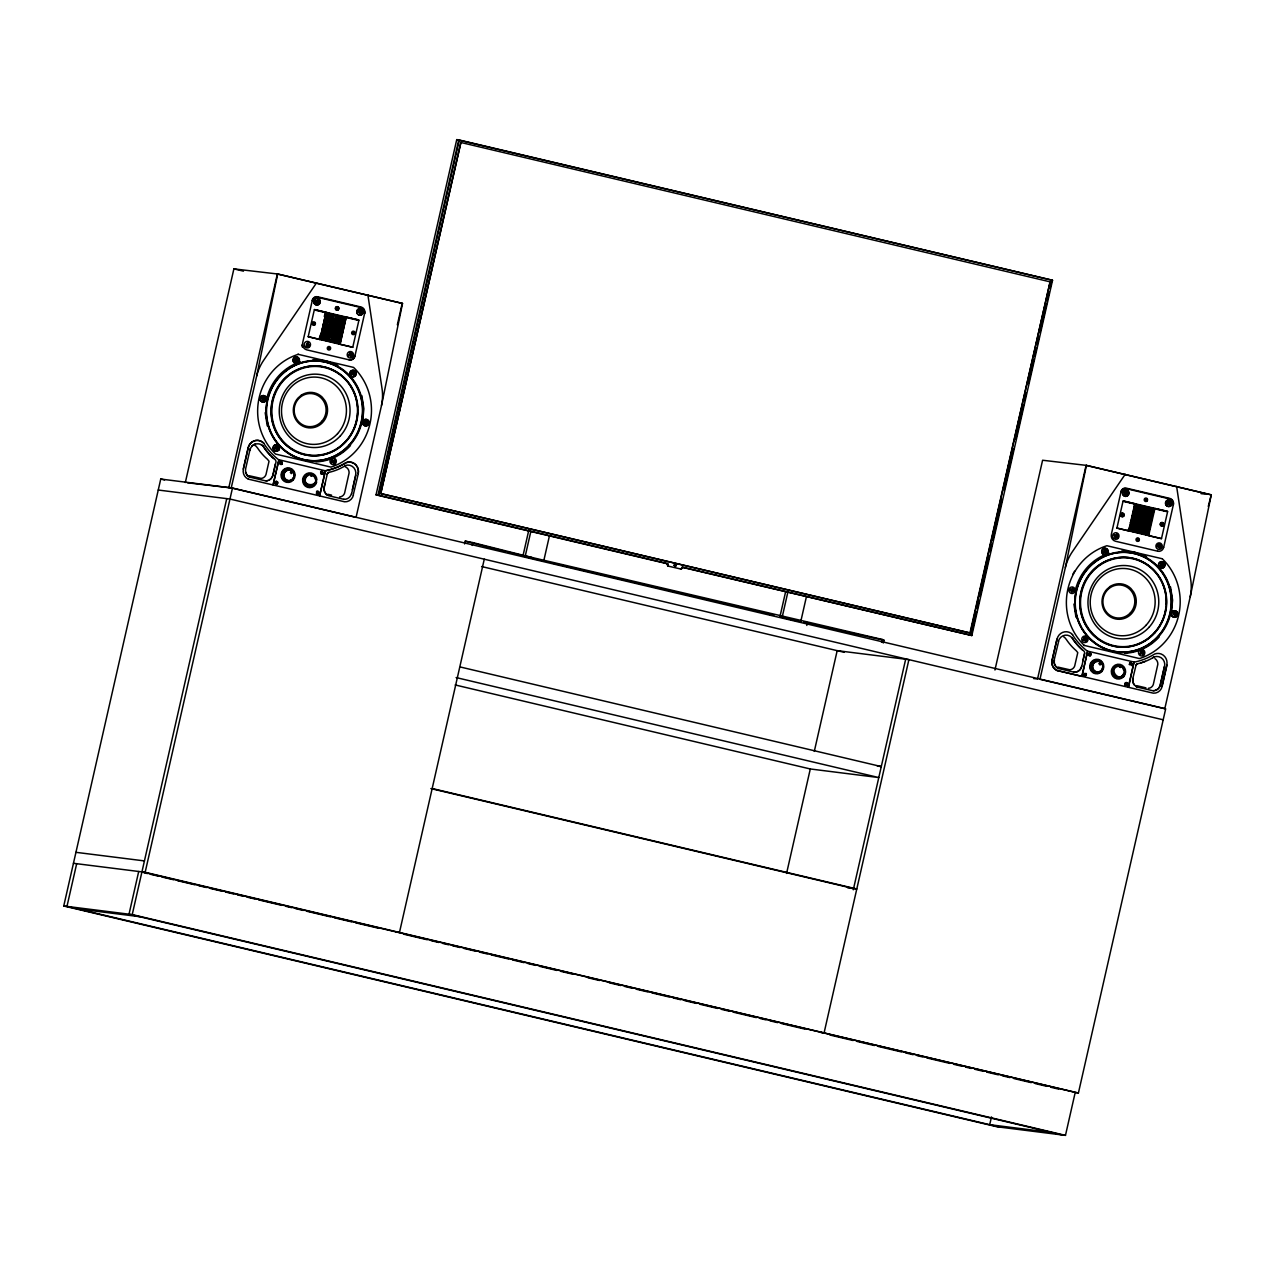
<?xml version="1.0" encoding="UTF-8"?>
<svg xmlns="http://www.w3.org/2000/svg" width="1275" height="1275" viewBox="0 0 1275 1275"><rect width="100%" height="100%" fill="white"/><g stroke="black" fill="none" stroke-linecap="round" stroke-linejoin="round"><path stroke-width="1.5" d="M1129.825 664.339L1130.574 664.307C1129.475 663.845 1133.045 663.558 1131.084 664.913M277.105 483.639C277.743 482.699 275.241 483.639 276.261 482.874M1169.542 503.737C1168.872 506.669 1172.315 502.031 1168.617 501.139C1165.398 503.195 1170.052 506.127 1168.41 503.625L1166.832 503.498M323.037 472.898L322.352 473.694L323.053 472.515L321.204 472.579L321.826 471.766M341.604 336.026L321.667 331.357M340.903 339.102L339.756 343.15M343.868 325.093L342.274 329.508L343.182 329.046M344.298 322.432L345.429 317.539L339.564 343.66L319.228 338.927L320.073 335.197M1128.997 529.986L1129.873 525.906M1130.383 522.718L1149.843 527.898L1150.767 522.877M1131.977 515.738L1151.421 520.917M358.179 311.307L358.323 312.152L358.179 311.307C361.622 312.901 359.231 307.594 360.092 311.467M358.387 312.152C360.841 310.957 359.438 316.264 359.693 312.248L358.116 312.136M359.901 309.777L360.554 311.483C364.507 310.415 358.785 315.977 360.809 312.359M1167.119 502.701L1167.039 503.529M362.275 312.455L362.132 311.61M1169.589 502.908L1169.414 501.203M1170.992 503.832L1169.271 502.86M277.743 482.842L276.946 484.404M276.213 481.36L277.775 482.109L277.567 483.623M281.584 461.678L281.855 464.068M282.365 462.984L281.966 464.084M316.646 493.76L316.582 491.592M318.862 492.947L319.085 492.182M318.192 493.903L318.989 492.564M323.42 472.658L323.005 473.758M362.578 422.073L363.885 408.765L361.813 395.585M1083.973 675.128L1083.75 674.363M1091.017 655.143L1090.763 653.581M1124.789 683.655L1125.124 684.834M1127.61 683.926L1126.909 685.281L1127.69 684.723M1171.295 613.434L1172.602 600.127L1170.53 586.962M1166.896 502.669L1168.793 502.828L1168.617 501.139M320.073 338.337L320.694 339.277L326.623 313.156L325.715 313.538M323.26 324.36L342.64 329.46M1130.574 522.83L1131.897 518.383L1151.182 523.228M1154.162 509.57L1152.951 513.857M231.237 487.911L256.657 376.045L277.695 274.013L402.533 303.45L381.496 405.482L356.076 517.347L231.237 487.911L187.313 482.763M1065.374 567.423L1086.412 465.391L1211.25 494.828L1190.212 596.859L1164.792 708.725L1039.954 679.288L1065.374 567.423A46.203 44.498 -83.3 0 1 1072.291 551.836L1125.219 474.284M1075.16 1092.675L1065.47 1135.372L996.986 1126.765L63.75 905.999L160.746 479.049L232.464 488.054L1165.685 708.82L1078.395 1093.073L141.939 871.893M76.675 863.701L66.969 906.398L1000.206 1127.18M185.337 482.524L233.883 268.882L277.695 274.013M138.704 871.494L129.014 914.191L1062.234 1134.957M228.831 487.624L277.36 273.966L402.533 303.45M63.75 905.999L132.233 914.589L226.743 498.621M73.456 863.302L145.159 872.291L232.464 488.054M243.254 469.104L248.099 447.732A9.531 9.18 -83.3 0 1 263.686 443.222A65.137 62.746 -83.3 0 0 278.763 459.845L273.057 484.962L279.066 459.781L325.507 470.842A65.137 62.746 -83.3 0 0 346.226 462.65A9.531 9.18 -83.3 0 1 358.291 473.678L353.223 495.019M275.368 463.893L272.85 474.985A7.507 7.236 -83.3 0 1 271.83 477.424M308.168 336.823L314.287 309.937L358.865 320.439L352.745 347.342L308.199 336.696A70.858 2.104 12.8 0 1 319.913 339.517L326.081 312.359A70.858 2.104 12.8 0 0 314.367 309.538L358.944 320.041A70.858 2.104 12.8 0 0 346.21 317.108L340.043 344.266A70.858 2.104 12.8 0 1 352.777 347.214M324.312 316.535L325.157 312.805M320.232 338.959L326.193 313.028M327.882 313.379L322.161 339.628L328.089 313.491L326.623 313.156M323.42 339.851L329.348 313.73L323.627 339.963M327.818 340.887L333.763 314.766L328.089 313.491M328.026 340.999L333.763 314.766M336.696 315.467L330.974 341.7L336.903 315.578M338.162 315.802L332.44 342.051L338.369 315.913L333.97 314.877M333.907 342.385L339.835 316.264M344.043 317.188L338.305 343.437L344.25 317.3L338.369 315.913M340.043 344.266L346.21 317.108M325.507 470.842L319.595 495.927L325.332 470.698A65.137 62.746 -83.3 0 0 346.019 462.634A9.531 9.18 -83.3 0 1 358.084 473.662M324.934 483.368L324.105 487.066A7.507 7.236 -83.3 0 0 324.121 490.588M364.666 313.156A5.1 4.925 -83.3 0 0 361.048 307.004L317.475 296.756A4.447 4.271 -83.3 0 0 312.359 300.135L302.637 342.895A5.849 5.626 -83.3 0 0 306.813 349.876L349.047 359.837A5.1 4.925 -83.3 0 0 354.944 355.964L364.682 313.156M352.298 489.823L355.645 475.081A8.208 7.921 -83.3 0 0 345.254 465.566M351.661 493.537L355.853 475.097M397.354 324.774L402.199 303.418M376.029 494.875L456.737 139.628L459.398 139.963L378.691 495.194L376.029 494.875L666.777 563.646M380.747 493.6L460.912 142.449L380.747 493.6L970.323 633.038L1050.106 281.839L460.53 142.402M464.61 543.947L465.248 541.126L472.882 542.608L531.866 557.446L882.141 639.428L883.926 640.178L883.288 642.998M472.228 545.429L472.882 542.608M484.277 559.183L399.473 932.455L396.238 932.057M522.862 556.314L528.998 529.316M525.125 556.601L530.846 531.404M543.724 561L549.445 535.803M666.777 564.602L667.702 563.566L668.291 566.068L667.447 564.682M681.902 568.188L682.826 567.152L680.563 569.048L682.571 568.268M779.854 617.1L785.591 591.855M788.285 590.261L782.117 617.387L798.851 621.355M800.716 621.786L806.438 596.604M806.804 625.451L807.442 622.63L804.079 622.216L850.568 632.798A199.888 5.929 12.8 0 0 883.926 640.178M786.563 873.439L810.326 768.825M814.295 751.389L837.181 650.648L908.9 659.637L824.08 1032.909L820.861 1032.511M881.503 642.249L882.141 639.428M853.294 889.791L905.664 659.239M969.94 632.99L1050.106 281.839M971.168 635.444L976.459 612.143M977.351 608.271L979.104 600.493M979.997 596.62L989.257 555.852M990.133 551.963L991.902 544.202M992.779 540.329L1002.038 499.561M1004.238 489.855L1013.513 449.087M1015.713 439.381L1023.65 404.446M1024.526 400.557L1026.295 392.796M1028.495 383.09L1033.802 359.789M1034.678 355.916L1036.447 348.155M1037.324 344.266L1039.093 336.504M1039.97 332.616L1046.584 303.498M1047.46 299.625L1049.229 291.848M1050.106 287.975L1051.875 280.213M682.284 567.327L971.837 635.524L1052.544 280.293L458.729 139.883L378.022 495.114L667.702 563.566M994.946 670.012L1042.599 460.243L1086.412 465.391M1051.971 660.482L1056.943 639.126M1081.981 676.372L1057.007 670.507A8.702 8.383 -83.3 0 1 1052.082 660.498L1057.023 639.142A9.531 9.18 -83.3 0 1 1072.61 634.615M1058.601 641.5L1054.202 659.908A7.507 7.236 -83.3 0 0 1054.823 665.088M1082.826 660.817L1084.499 653.422M1081.774 676.34L1087.734 651.158L1134.049 662.076L1128.534 687.321M1082.061 676.34L1087.479 651.222A65.137 62.746 -83.3 0 1 1072.402 634.599M1116.9 528.201L1123.004 501.298L1167.581 511.817L1161.461 538.703L1116.916 528.073A70.858 2.104 12.8 0 1 1128.63 530.894L1134.798 503.737A70.858 2.104 12.8 0 0 1123.1 500.916L1167.661 511.418A70.858 2.104 12.8 0 0 1154.927 508.486L1148.663 535.627A70.858 2.104 12.8 0 1 1161.493 538.576M991.472 1116.932L989.703 1124.693L1051.747 1132.471M1135.117 504.438L1129.411 530.655L1134.909 504.533M1130.67 530.878L1136.599 504.757L1133.873 504.183L1154.433 509.028L1149.811 507.88L1143.882 534.002L1149.763 535.388L1127.722 530.193L1136.758 532.376L1142.687 506.255M1130.877 530.99L1136.599 504.757M1132.343 531.34L1138.065 505.107L1132.136 531.229L1143.882 534.002M1139.531 505.458L1133.81 531.691L1139.754 505.569M1141.221 505.904L1135.069 531.93L1140.997 505.793L1144.153 506.605L1138.224 532.727M1136.535 532.265L1142.48 506.143M1138.001 532.615L1144.153 506.605M1141.157 533.428L1146.878 507.179L1140.95 533.317L1148.504 535.149M1148.345 507.53L1142.623 533.763L1148.568 507.641L1147.086 507.291M1144.089 534.113L1150.034 507.992M1148.281 535.038L1153.732 508.805M1128.279 687.257L1134.001 662.076M1132.822 678.443L1135.961 665.518A3.203 3.092 -83.3 0 1 1137.874 663.685A56.18 54.108 -83.3 0 0 1154.178 656.96A8.208 7.921 -83.3 0 1 1164.569 666.474L1160.393 684.914A7.507 7.236 -83.3 0 1 1152.743 690.731L1137.38 687.113A7.507 7.236 -83.3 0 1 1133.029 678.459M1163.661 547.389L1173.398 504.533A5.1 4.925 -83.3 0 0 1169.765 498.382L1126.192 488.134A4.447 4.271 -83.3 0 0 1121.076 491.497L1111.354 534.273A5.849 5.626 -83.3 0 0 1115.529 541.253L1157.764 551.214M1160.17 684.882L1164.362 666.458M1161.939 686.396L1166.8 665.04A9.531 9.18 -83.3 0 0 1154.736 653.995A65.137 62.746 -83.3 0 1 1134.017 662.187L1134.24 662.219M1167.007 665.056L1162.147 686.428A8.702 8.383 -83.3 0 1 1153.301 693.17L1057.134 670.507M1208.27 506.446L1211.25 494.828M307.434 344.154C307.705 340.489 304.757 347.852 307.132 344.935M308.646 342.879L307.849 344.409L307.897 342.593M1116.613 533.954L1116.151 535.516L1114.35 534.894C1115.497 535.58 1115.354 539.405 1115.864 536.297M261.646 397.736C263.638 399.697 264.626 394.899 263.112 398.326L261.343 398.501C265.088 398.613 260.69 402.199 263.144 399.139M264.658 397.131L263.845 398.629L263.925 396.828M1070.362 589.098C1072.402 591.345 1073.311 586.086 1071.829 589.703L1070.06 589.863C1072.116 592.253 1072.116 591.409 1070.06 589.863M1073.375 588.508L1072.562 590.006L1072.642 588.205M1117.346 534.321L1116.565 535.787L1117.139 534.225M320.949 334.496L321.874 334.034M321.157 334.528L340.6 338.465M344.76 322.129L344.362 322.527M1132.837 511.897L1132.997 511.61M318.495 492.899L318.208 491.863L318.336 493.25L317.236 493.553L317.507 492.612M308.183 344.441L309.251 345.796L307.562 345.174L306.239 346.433M1116.151 535.516L1114.27 535.707M1116.9 535.803L1117.968 537.173L1116.278 536.552L1114.956 537.811M318.591 300.103C318.288 299.88 318.814 300.916 315.148 301.123C318.862 301.649 314.096 304.757 316.885 301.936M1125.267 493.266L1123.881 492.501C1126.303 489.648 1129.443 494.557 1125.968 493.648L1124.518 494.732M1127.291 491.528L1126.399 491.066L1125.65 492.533L1124.247 491.767M1138.479 538.783C1138.655 538.433 1136.264 540.52 1137.571 539.739M280.596 461.582L279.337 462.682L280.006 464.18M320.87 472.021L320.615 473.184M323.228 473.439L323.356 472.26M1088.26 654.091L1088.42 653.358M1124.933 683.671L1124.917 684.468M1132.2 664.434L1131.722 665.136L1132.168 663.653M264.18 398.661L265.232 400.031L263.543 399.394L262.22 400.621M1072.913 590.038L1073.948 591.393L1072.275 590.771C1071.223 594.612 1072.323 589.433 1073.948 591.393M317.268 492.692L317.889 491.688L317.029 493.361M1126.829 683.241L1125.331 683.719L1126.941 683.241M341.333 336.17L341.923 331.42M1151.883 520.503L1152.297 515.849L1133.459 511.45M1148.679 534.544L1149.046 529.794L1130.224 525.364M328.854 348.362L328.297 349.111L329.062 348.553C330.655 350.163 329.556 345.828 328.886 347.963L327.946 347.932M1138.161 539.548L1138.623 540.345L1137.013 540.488M309.251 345.796L307.897 345.238L306.988 346.736M265.232 400.031L263.877 399.457L262.953 400.924M317.969 301.569L318.862 303.067L317.252 302.287L315.802 303.37M330.113 348.585L329.285 347.183L328.089 347.963M315.531 300.39L316.933 301.155L317.889 299.721M317.252 302.287L319.228 302.334M1127.945 493.712L1126.335 492.915L1127.1 491.449M317.587 492.883L318.415 492.899M1137.396 539.644L1136.87 538.927L1138.113 538.576M1126.638 683.926L1125.953 684.93L1126.128 684.101M1115.705 538.114L1116.613 536.616L1117.968 537.173M328.775 348.505L329.89 348.952M1134.782 504.645L1133.826 509.267M1133.14 511.689L1132.455 516.471M1123.546 674.507C1118.733 682.38 1108.644 669.295 1117.506 666.442A5.291 5.084 -60.7 0 1 1122.59 667.638L1124.231 671.415L1123.546 674.507A5.961 5.594 61.8 0 1 1121.793 676.69L1120.486 677.328M317.571 302.334L316.487 303.753M1127.578 494.445L1126.287 493.712L1125.203 495.13M1137.969 539.532L1138.511 540.329L1137.141 540.472M1125.745 684.739L1127.227 684.277L1126.478 683.91M306.478 476.579C299.768 487.608 322.161 487.146 313.857 476.26A5.291 5.084 -60.7 0 0 308.789 475.065L306.494 476.563M316.503 282.907L263.558 360.458A46.203 44.498 -83.3 0 0 256.657 376.045M275.432 481.886L275.002 483.719M320.631 472.005L322.129 471.208L321.157 471.415M313.953 483.99L314.75 482.842M1130.112 662.825L1129.331 664.562M1129.825 663.08L1129.475 664.578M1122.669 675.367L1123.466 674.22M1085.631 674.284L1085.137 674.029C1082.937 674.284 1087.256 675.559 1085.025 674.555L1084.834 674.236M275.177 481.854L276.085 481.456M321.396 471.447L320.71 473.2M318.734 493.68L318.081 494.11M1129.57 663.048L1131.244 662.617M1131.977 665.168L1131.323 665.582M1125.044 682.938L1127.084 682.651M674.587 564.761L676.021 564.905M352.553 373.447L351.725 372.045C355.518 370.595 355.486 376.89 352.968 374.133L351.215 374.324L353.095 373.575M355.167 372.874L353.653 373.702M331.787 459.797L333.62 460.785L334.847 459.908L334.751 462.857L331.277 462.06C334.942 462.235 330.368 457.98 332.616 461.183M335.229 460.626L333.715 461.454L334.751 462.857M1161.812 564.937L1161.111 562.992C1164.234 562.881 1163.453 567.295 1162.704 565.112M1163.884 564.251L1162.37 565.08M1141.332 652.561L1141.173 650.744C1144.408 650.377 1143.675 656.577 1141.747 653.262L1139.993 653.438L1141.89 652.688M1143.946 652.003L1142.432 652.816M280.946 462.777C282.492 464.881 278.428 462.267 281.871 462.697M1085.854 673.646L1084.754 673.375M279.99 463.383L280.882 463.032M332.918 461.231L331.277 462.06M1089.487 654.362L1088.707 654.76L1089.535 654.681C1091.033 655.669 1088.037 654.84 1089.201 653.916M352.617 371.631L351.725 372.045M280.771 462.984L280.229 462.331L281.09 462.777M276.149 482.03L277.249 482.572L275.926 482.348M333.62 460.769L332.042 459.877M1162.274 564.395L1160.441 563.423M1163.406 566.482L1162.529 566.897L1161.684 565.51L1160.346 566.387L1161.27 564.809M1142.336 652.147L1140.503 651.174M352.394 371.615L353.223 373.001L354.785 372.157M280.197 463.717L281.632 463.765M281.52 463.749L281.775 462.682M333.285 460.753L334.847 459.908M1161.939 564.379L1163.501 563.534M1088.962 653.708C1091.097 653.772 1090.492 655.398 1089.663 654.139L1088.962 653.708L1089.376 654.442M1142.017 652.131L1143.579 651.27M276.117 482.97L276.532 483.321M354.02 375.551L353.287 374.197L351.629 375.009M334.082 463.303L333.349 461.948L331.691 462.761M1162.736 566.929L1162.003 565.574L1160.346 566.387M1142.798 654.681L1142.065 653.326L1140.408 654.139M351.215 374.324L352.856 373.479L351.98 372.125M314.017 323.292C311.865 321.906 315.849 324.009 314.192 323.707M1163.007 523.658L1162.912 523.643M1163.167 524.057L1162.768 525.188L1162.497 524.408M353.589 333.014L354.402 332.472L353.43 332.616C350.912 332.201 355.837 332.249 353.589 333.014L353.86 333.907L353.207 333.189C352.187 334.624 353.032 330.464 353.605 332.632M1122.175 514.829L1121.586 515.594L1122.351 515.227C1122.877 517.443 1124.215 513.49 1122.558 514.654L1121.841 514.048M1159.931 565.686L1161.573 564.857L1160.648 563.454M1139.993 653.438L1141.651 652.593L1140.758 651.254M1122.351 514.845L1121.41 515.196M311.769 485.95L313.076 485.313M1122.223 513.857L1123.45 514.319L1122.733 515.052M281.807 464.355L280.819 464.562M322.957 474.045L321.157 473.87M316.63 491.305L317.618 491.098M1162.768 525.188L1161.923 524.567C1161.892 523.403 1160.553 524.153 1162.37 525.348M1089.328 652.959L1089.695 652.896M1090.523 655.732L1088.181 654.872M1085.87 675.591L1084.212 675.431M313.634 323.483C311.243 323.834 316.136 325.205 313.634 323.85L312.869 324.217M313.841 323.276L314.734 322.942M314.017 323.675L314.893 323.34M354.052 333.827L353.207 333.189M324.535 320.041L343.437 324.408M344.17 322.511L324.838 317.618M352.442 333.556L353.446 333.349M349.43 352.936C353.334 352.282 351.884 358.371 350.099 355.311L348.362 355.024C352.091 355.215 348.027 351.247 350.211 354.562M352.537 354.625L350.864 355.072L351.533 356.681M1158.146 544.313L1158.895 544.074C1162.147 544.313 1159.899 550.832 1158.816 546.688L1157.078 546.385C1160.632 547.517 1157.19 541.907 1158.592 545.891M1161.254 545.987L1159.581 546.449M296.151 359.933L294.318 360.395L296.071 360.697C297.744 364.012 299.545 357.781 295.386 358.339L296.167 359.948L295.386 358.339M275.91 447.668L276.213 445.852C279.528 445.963 277.042 452.784 276.133 448.449L274.396 448.147L276.229 447.7M364.985 420.814L365.734 420.575C368.985 420.623 366.594 427.571 365.67 423.172L363.917 422.87C367.519 424.065 364.012 418.407 365.431 422.392M368.108 422.487L366.419 422.933M1104.102 549.716L1104.867 549.477C1108.102 549.525 1105.712 556.474 1104.788 552.075L1103.05 551.772C1106.604 552.904 1103.162 547.326 1104.564 551.278M1107.226 551.39L1105.553 551.82M1084.164 637.468L1084.929 637.229C1088.165 637.261 1085.79 644.226 1084.85 639.827L1083.112 639.524C1086.89 639.843 1082.794 635.827 1084.929 639.062M1087.288 639.142L1085.615 639.572M1175.805 615.905C1173.59 614.454 1172.633 615.427 1173.701 612.191L1174.466 611.952C1177.717 612.064 1175.12 618.423 1175.486 614.359M1176.825 613.865L1175.136 614.311M1122.797 516.008L1121.554 515.196M336.919 308.247C334.162 309.793 340.664 307.705 337.333 308.12L336.68 307.418L337.19 308.391M338.21 307.897L337.333 308.12M1145.396 498.796L1144.966 500.31L1145.763 500.039C1145.97 502.366 1147.882 498.206 1146.05 499.497L1145.396 498.796L1145.906 499.768M1158.895 545.923L1157.078 546.385M365.75 422.423L363.917 422.87M1104.867 551.31L1103.05 551.772M1174.466 613.801L1173.701 612.191M1145.795 498.668L1147.086 499.672M1159.692 545.668L1158.353 544.345M336.68 307.418L337.508 308.136M337.046 308.678L337.397 309.522L337.62 308.566M276.994 447.445L276.42 445.868L275.448 446.091M366.531 422.168L365.192 420.846M1105.648 551.071L1104.325 549.748M1085.71 638.807L1084.403 637.548M1175.247 613.546L1173.94 612.287M350.179 352.697L350.641 354.275L352.362 353.812M1159.358 545.652L1161.079 545.19M338.369 308.295L337.795 309.379M296.151 358.1L296.597 359.662L298.334 359.199M296.836 360.458L298.557 359.996M276.659 447.413L278.396 446.951M276.898 448.21L278.619 447.748M366.196 422.152L367.933 421.69M1146.974 499.657L1146.002 500.884M1105.313 551.039L1107.051 550.577M1085.376 638.791L1087.113 638.329M1174.913 613.53L1176.65 613.068M1174.705 614.598L1175.598 615.873M348.585 355.805L350.418 355.374L350.768 356.92M294.557 361.176L296.406 360.729L296.74 362.291M1144.966 500.31L1146.337 499.943M1085.519 641.421L1085.168 639.875L1083.336 640.305M349.828 354.673L348.362 355.024M295.8 360.06L294.318 360.395M1084.579 639.189L1083.112 639.524M336.122 308.518L336.807 307.466M364.156 423.667L365.989 423.236L366.339 424.766M1103.273 552.553L1105.106 552.123L1105.457 553.669M348.569 355.04L348.856 355.821M1157.286 546.417L1159.134 546.752L1159.485 548.298M336.233 308.518L337.397 309.522M364.14 422.902L364.427 423.667M274.396 448.147L276.213 447.684L275.671 446.123M274.619 448.928L276.452 448.497L276.803 450.043M1103.257 551.804L1103.544 552.569M1083.32 639.54L1083.622 640.321M1145.779 500.119L1146.113 500.884M298.414 354.322L298.159 354.354A59.048 56.881 -83.3 0 0 275.559 454.059L330.942 467.112A59.048 56.881 -83.3 0 0 353.589 367.423L297.968 354.275M275.942 481.44L277.217 481.568M1161.7 558.625L1106.875 545.732A59.048 56.881 -83.3 0 0 1084.276 645.421L1084.005 645.501M1090.173 655.892L1089.264 655.908M1139.42 658.522L1139.659 658.49A59.048 56.881 -83.3 0 0 1162.306 558.801L1162.099 558.673M1085.663 675.782L1084.276 675.638M1131.212 663.908L1129.825 663.94M322.208 472.531L322.957 472.882M1130.941 664.291L1131.786 664.275L1130.909 663.127L1130.702 663.924M362.291 311.626L360.889 311.514L360.682 309.825M360.474 312.311L362.052 312.439M1169.191 503.689L1170.785 503.816M359.709 311.435L358.466 311.339M313.06 359.582L325.874 360.809L337.923 365.447M280.739 461.486L281.727 461.693M1121.777 550.959L1134.591 552.187L1146.639 556.824M322.224 474.284L321.013 473.854M1126.08 682.444L1127.403 682.89M326.081 312.359L319.913 339.517M1201.034 493.632L1204.987 494.094M1139.021 658.474L1084.228 645.421M1033.595 678.539L1037.547 679.001L1086.093 465.343L1210.931 494.796M1052.544 280.293L456.737 139.628M158.259 490.03L229.962 499.035L1163.198 719.801M531.866 557.446L517.236 554.274M553.462 563.327L773.574 614.996M770.116 614.773L773.718 615.235M877.359 766.1L881.28 766.578L460.514 667.048M847.7 887.83L856.784 888.978L432.177 788.524M75.942 852.322L144.426 860.912M77.472 908.884L139.501 916.661M326.623 313.06L345.509 317.539L344.25 317.3M1152.584 513.905L1133.985 509.522M233.883 268.882L243.477 271.145M323.244 327.022L342.051 331.5M319.005 338.815L339.787 343.772M302.781 478.619L303.88 478.89M1111.497 669.997L1112.597 670.268M249.215 475.734L261.04 478.396A5.658 5.451 -83.3 0 0 265.965 474.635L269.041 461.247L267.511 459.351A58.028 55.893 -83.3 0 1 257.582 448.051L256.036 446.17A6.359 6.12 -83.3 0 0 255.096 445.597M327.834 494.254L331.596 495.146M1057.931 667.096L1069.757 669.773A5.658 5.451 -83.3 0 0 1074.682 666.012L1077.773 652.609L1076.227 650.728A58.028 55.893 -83.3 0 1 1066.298 639.428L1064.753 637.548A6.359 6.12 -83.3 0 0 1063.812 636.974M1136.551 685.631L1145.938 687.847M344.027 499.354L328.663 495.736A7.507 7.236 -83.3 0 1 324.312 487.082L327.245 474.141A3.203 3.092 -83.3 0 1 329.157 472.324A56.18 54.108 -83.3 0 0 345.461 465.582M248.29 479.129L344.585 501.792A8.702 8.383 -83.3 0 0 353.43 495.051M381.129 493.648L970.323 633.038M682.157 567.072L971.837 635.524M667.622 565.972L681.232 569.128M526.989 557.032L541.859 560.554M160.746 479.049L164.618 479.974M481.599 566.53L844.177 652.306M456.099 677.567L878.778 777.559L810.294 768.968L455.159 684.946M430.87 788.572L853.565 888.563M145.159 872.291L1078.395 1093.073M143.963 872.738L147.454 873.566M150.322 874.236L158.068 876.068M161.941 876.993L173.559 879.734M177.432 880.642L194.852 884.77M198.725 885.695L206.47 887.528M210.343 888.436L221.962 891.177M225.834 892.102L233.58 893.934M237.453 894.843L243.254 896.229M247.127 897.138L254.872 898.971M258.745 899.895L281.982 905.378M285.855 906.302L291.672 907.673M295.545 908.597L303.275 910.43M307.147 911.338L330.384 916.837M334.257 917.745L351.693 921.873M355.566 922.797L378.787 928.28M403.968 934.24L427.205 939.739M431.062 940.647L438.807 942.48M442.68 943.404L448.497 944.775M452.37 945.699L460.116 947.532M463.988 948.441L475.607 951.182M479.48 952.106L487.225 953.939M491.098 954.847L508.518 958.975M512.391 959.884L524.009 962.641M527.882 963.549L535.627 965.382M539.5 966.307L556.92 970.434M560.793 971.343L572.411 974.084M587.903 977.75L599.521 980.507M609.195 982.786L620.813 985.543M624.686 986.452L632.432 988.284M636.305 989.209L647.923 991.95M651.796 992.874L669.216 996.986M673.088 997.911L680.834 999.743M684.707 1000.652L696.325 1003.409M700.198 1004.317L717.618 1008.445M721.491 1009.354L729.236 1011.187M733.109 1012.111L756.346 1017.609M760.219 1018.518L766.02 1019.888M769.893 1020.813L777.638 1022.646M781.511 1023.554L804.748 1029.053M829.913 1035.013L853.15 1040.512M857.023 1041.42L874.443 1045.548M878.316 1046.456L901.552 1051.955M905.425 1052.879L913.171 1054.712M917.044 1055.62L922.861 1056.991M926.734 1057.915L949.955 1063.414M953.827 1064.322L961.573 1066.155M965.446 1067.079L971.263 1068.45M975.136 1069.358L982.882 1071.191M986.754 1072.116L998.357 1074.857M1002.23 1075.781L1009.975 1077.614M1013.848 1078.523L1031.284 1082.65M1035.157 1083.559L1046.775 1086.316M1050.648 1087.224L1058.393 1089.057M132.233 914.589L1065.47 1135.372M507.609 551.9L515.307 553.796M505.745 551.438L489.377 547.357A199.888 5.929 12.8 0 1 465.248 541.126M261.566 398.517L262.793 398.995M317.316 494.142L316.391 493.728M276.165 484.436L275.814 484.293M1116.565 535.787L1118.047 536.361M307.849 344.409L309.331 344.983M1072.562 590.006L1074.028 590.612M263.845 398.629L265.312 399.234M1124.088 492.533L1125.57 493.313M315.371 301.155L316.535 301.745M335.437 315.228L329.285 341.238M331.038 314.192L324.886 340.202M317.618 301.537L319.021 302.318M1090.205 653.039L1091.225 654.362M318.113 491.242L318.431 491.481M1114.987 676.021L1114.015 674.857A5.961 5.594 61.8 0 1 1113.027 671.973M306.271 484.659L305.283 483.48A5.961 5.594 61.8 0 1 304.805 477.647M1125.076 684.818L1125.682 685.376L1124.869 684.803M1142.767 652.864L1143.452 654.187M353.988 373.734L354.673 375.057M674.395 565.67L675.527 566.275L676.117 565.128M1086.236 673.455L1086.157 675.336L1086.396 673.822M1105.887 551.868L1106.206 553.366M1085.949 639.62L1086.268 641.118M366.77 422.981L367.088 424.463M297.171 360.506L297.489 361.988M277.233 448.242L277.552 449.74M1159.915 546.497L1160.234 547.995M1073.901 604.079L1075.973 617.259M265.184 412.717L267.256 425.882M1176.618 486.412L1190.723 579.758A46.203 44.498 -83.3 0 1 1190.212 596.859M367.901 295.035L382.006 388.397A46.203 44.498 -83.3 0 1 381.496 405.482M357.622 413.004A44.992 43.334 -83.3 0 1 292.15 449.645A44.992 43.334 -83.3 0 1 291.545 372.778A44.992 43.334 -83.3 0 1 357.574 407.139M350.482 445.517A51.223 49.343 -83.3 0 1 316.009 461.885M266.491 399.41A51.223 49.343 -83.3 0 1 300.342 361.829M302.51 347.183A5.881 5.658 -83.3 0 1 301.745 345.047M354.944 356.012A5.084 4.893 -83.3 0 1 349.047 359.837M364.57 313.634A5.084 4.893 -83.3 0 0 360.937 307.546L317.363 297.282A4.415 4.255 -83.3 0 0 312.232 300.597M248.418 479.145A8.702 8.383 -83.3 0 1 243.366 469.12L248.306 447.764A9.531 9.18 -83.3 0 1 263.893 443.254M367.375 425.42A3.283 3.172 -83.3 0 1 362.562 423.045A3.283 3.172 -83.3 0 1 366.706 419.507A3.283 3.172 -83.3 0 1 368.013 424.862M316.726 481.918A7.443 7.172 -83.3 0 1 305.315 486.142A7.443 7.172 -83.3 0 1 306.526 473.662A7.443 7.172 -83.3 0 1 316.917 479.99M311.132 474.172A6.247 6.024 -83.3 0 1 312.614 474.746M315.531 478.412A6.247 6.024 -83.3 0 1 315.61 481.647M309.937 486.508A6.247 6.024 -83.3 0 1 304.629 483.608M303.976 482.125A6.247 6.024 -83.3 0 1 304.438 477.36M306.59 474.985A6.247 6.024 -83.3 0 1 308.024 474.3M315.1 483.145A5.961 5.594 61.8 0 1 313.252 485.361M313.777 484.054A5.371 5.036 61.8 0 1 305.203 477.982M351.454 493.521A7.507 7.236 -83.3 0 1 343.82 499.338M345.19 466.73A6.359 6.12 -83.3 0 1 349.095 472.961L344.585 493.17A5.658 5.451 -83.3 0 1 339.66 496.915M327.037 474.109A3.203 3.092 -83.3 0 1 328.95 472.292M327.675 495.338A7.507 7.236 -83.3 0 1 325.683 493.696M325.157 492.995A7.507 7.236 -83.3 0 1 324.376 491.433M273.631 458.506A56.18 54.108 -83.3 0 1 271.24 456.322M270.109 455.175A56.18 54.108 -83.3 0 1 263.112 446.202A8.208 7.921 -83.3 0 0 260.833 444.497M249.677 450.107A8.208 7.921 -83.3 0 1 250.123 448.704M251.685 446.25A8.208 7.921 -83.3 0 1 255.319 444.003M249.836 477.185A7.507 7.236 -83.3 0 1 246.537 474.475M246.107 473.71A7.507 7.236 -83.3 0 1 245.501 472.053M271.304 478.141A7.507 7.236 -83.3 0 1 269.328 479.846M267.75 480.532A7.507 7.236 -83.3 0 1 266.061 480.818M1160.314 624.862A44.992 43.334 -83.3 0 1 1089.073 630.424A44.992 43.334 -83.3 0 1 1109.967 559.454A44.992 43.334 -83.3 0 1 1166.338 604.382M1165.956 608.303A44.992 43.334 -83.3 0 1 1161.238 623.156M1159.198 636.894A51.223 49.343 -83.3 0 1 1124.725 653.262M1075.207 590.771A51.223 49.343 -83.3 0 1 1109.059 553.207M1081.2 627.204A49.932 48.099 -83.3 0 1 1114.446 553.175A49.932 48.099 -83.3 0 1 1170.578 609.577A49.932 48.099 -83.3 0 1 1100.245 646.345M1098.699 645.453A49.932 48.099 -83.3 0 1 1082.124 628.798M1072.737 574.547A59.048 56.881 -83.3 0 1 1074.602 571.2M1163.661 547.342A5.1 4.925 -83.3 0 1 1157.732 551.23M1173.287 505.012A5.084 4.893 -83.3 0 0 1169.653 498.923L1126.08 488.644A4.415 4.255 -83.3 0 0 1120.948 491.975M1177.223 615.538A3.283 3.172 -83.3 0 1 1172.474 616.606A3.283 3.172 -83.3 0 1 1172.315 611.57A3.283 3.172 -83.3 0 1 1177.128 612.255M1177.462 613.036A3.283 3.172 -83.3 0 1 1177.51 614.741M1114.302 667.781A5.961 5.594 61.8 0 1 1115.386 666.809M1119.848 665.55A6.247 6.024 -83.3 0 1 1121.331 666.108M1123.594 668.307A6.247 6.024 -83.3 0 1 1124.247 669.789M1122.861 675.893A6.247 6.024 -83.3 0 1 1121.633 676.929M1120.199 677.615A6.247 6.024 -83.3 0 1 1117.091 677.742M1115.609 677.168A6.247 6.024 -83.3 0 1 1114.334 676.228M1113.155 668.738A6.247 6.024 -83.3 0 1 1116.741 665.678M1123.243 674.252A5.498 5.148 61.8 0 1 1121.538 676.292A5.371 5.036 61.8 0 1 1114.366 674.618A5.498 5.148 61.8 0 1 1113.744 673.327M1148.377 688.293A5.658 5.451 -83.3 0 0 1153.301 684.548L1157.828 664.339A6.359 6.12 -83.3 0 0 1154.895 658.601M1135.754 665.486A3.203 3.092 -83.3 0 1 1137.667 663.669M1153.971 656.944A56.18 54.108 -83.3 0 1 1152.584 657.773M1145.332 661.295A56.18 54.108 -83.3 0 1 1140.774 662.857M1159.931 685.743A7.507 7.236 -83.3 0 1 1158.64 688.038M1158.051 688.691A7.507 7.236 -83.3 0 1 1155.086 690.428M1154.257 690.636A7.507 7.236 -83.3 0 1 1153.397 690.731M1137.172 687.082A7.507 7.236 -83.3 0 1 1135.658 686.253M1134.399 685.073A7.507 7.236 -83.3 0 1 1132.837 681.966M1132.678 681.089A7.507 7.236 -83.3 0 1 1132.678 679.32M1057.214 670.523A8.702 8.383 -83.3 0 1 1052.178 660.498M1058.393 641.468A8.208 7.921 -83.3 0 1 1071.829 637.58A56.18 54.108 -83.3 0 0 1082.348 649.883M1054.409 659.94A7.507 7.236 -83.3 0 0 1058.76 668.578L1074.14 672.212A7.507 7.236 -83.3 0 0 1081.774 666.395L1084.706 653.438A3.203 3.092 -83.3 0 0 1083.782 650.951A56.18 54.108 -83.3 0 1 1072.036 637.612M1058.553 668.562A7.507 7.236 -83.3 0 1 1057.772 668.18M1057.055 667.717A7.507 7.236 -83.3 0 1 1056.385 667.176M1055.78 666.538A7.507 7.236 -83.3 0 1 1055.254 665.837M1081.567 666.363A7.507 7.236 -83.3 0 1 1081.312 667.223M1080.977 668.036A7.507 7.236 -83.3 0 1 1075.638 672.1M1074.777 672.196A7.507 7.236 -83.3 0 1 1073.933 672.18M1164.76 564.793A3.283 3.172 -83.3 0 1 1160.346 567.949A3.283 3.172 -83.3 0 1 1159.485 562.482A3.283 3.172 -83.3 0 1 1164.633 563.948M322.001 473.089L321.093 472.579L322.001 473.089M674.124 565.128C675.686 569.574 677.455 561.845 674.124 565.128M290.461 472.34C291.848 476.372 293.457 469.328 290.461 472.34M1099.178 663.701C1100.564 667.749 1102.174 660.705 1099.178 663.701M310.686 475.687L311.897 475.973L310.686 475.687M1119.402 667.048L1120.55 667.494L1119.466 666.905M249.884 450.123L245.692 468.562A7.507 7.236 -83.3 0 0 250.043 477.201L265.423 480.834A7.507 7.236 -83.3 0 0 273.057 475.017L275.99 462.06A3.203 3.092 -83.3 0 0 275.065 459.574A56.18 54.108 -83.3 0 1 263.319 446.234A8.208 7.921 -83.3 0 0 249.884 450.123M332.281 314.415L326.559 340.664L332.281 314.415M341.094 316.503L335.373 342.736L341.094 316.503M342.561 316.853L336.839 343.087L342.561 316.853M1145.412 506.828L1139.691 533.077L1145.412 506.828M1151.293 508.215L1145.556 534.464L1151.293 508.215M1152.759 508.566L1147.038 534.799L1152.759 508.566M301.394 395.107L297.952 398.087A17.786 17.133 -83.3 0 0 297.617 422.089A17.786 17.133 -83.3 0 0 320.662 424.304A17.786 17.133 -83.3 0 0 324.998 400.669L322.161 397.099A17.786 17.133 -83.3 0 0 301.394 395.107M1110.111 586.484L1106.668 589.464A17.786 17.133 -83.3 0 0 1106.333 613.466A17.786 17.133 -83.3 0 0 1129.379 615.682A17.786 17.133 -83.3 0 0 1133.714 592.046L1130.877 588.476A17.786 17.133 -83.3 0 0 1110.111 586.484M1161.923 523.212L1162.322 524.009L1161.812 523.196M1127.642 683.193L1127.498 683.177M345.844 441.038A44.45 42.824 -83.3 0 0 324.488 367.535A44.45 42.824 -83.3 0 0 273.615 424.001A44.45 42.824 -83.3 0 0 345.844 441.038M340.425 435.795A36.736 35.397 -83.3 0 0 322.782 375.057A36.736 35.397 -83.3 0 0 280.739 421.722A36.736 35.397 -83.3 0 0 340.425 435.795M350.035 445.102A50.442 48.593 -83.3 0 0 325.81 361.702A50.442 48.593 -83.3 0 0 268.085 425.77A50.442 48.593 -83.3 0 0 350.035 445.102M337.588 433.612A33.676 32.449 -83.3 0 0 321.428 377.91A33.676 32.449 -83.3 0 0 282.875 420.702A33.676 32.449 -83.3 0 0 337.588 433.612M349.669 444.752A49.932 48.099 -83.3 0 0 325.699 362.196A49.932 48.099 -83.3 0 0 268.563 425.627A49.932 48.099 -83.3 0 0 349.669 444.752M321.762 421.356A16.559 15.953 -83.3 0 0 313.809 393.959A16.559 15.953 -83.3 0 0 294.844 414.997A16.559 15.953 -83.3 0 0 321.762 421.356M349.366 444.72A49.932 48.099 -83.3 0 0 325.396 362.164A49.932 48.099 -83.3 0 0 268.244 425.595A49.932 48.099 -83.3 0 0 349.366 444.72M346.21 441.405A44.992 43.334 -83.3 0 0 324.615 367.009A44.992 43.334 -83.3 0 0 273.121 424.161A44.992 43.334 -83.3 0 0 346.21 441.405M368.236 424.894A3.283 3.172 -83.3 0 0 366.658 419.459A3.283 3.172 -83.3 0 0 362.897 423.635A3.283 3.172 -83.3 0 0 368.236 424.894M362.18 314.367A3.299 3.188 -83.3 0 0 361.207 308.757A3.299 3.188 -83.3 0 0 356.984 312.487A3.299 3.188 -83.3 0 0 362.18 314.367M361.957 314.351A3.299 3.188 -83.3 0 0 360.984 308.725A3.299 3.188 -83.3 0 0 356.761 312.455A3.299 3.188 -83.3 0 0 361.957 314.351M352.681 357.032A3.299 3.188 -83.3 0 0 351.103 351.581A3.299 3.188 -83.3 0 0 347.31 355.773A3.299 3.188 -83.3 0 0 352.681 357.032M292.852 479.049A5.53 5.323 -83.3 0 0 290.206 469.885A5.53 5.323 -83.3 0 0 283.863 476.93A5.53 5.323 -83.3 0 0 292.852 479.049M292.788 478.906A5.307 5.116 -83.3 0 0 290.238 470.124A5.307 5.116 -83.3 0 0 284.15 476.866A5.307 5.116 -83.3 0 0 292.788 478.906M292.437 479.416A6.263 6.04 -83.3 0 0 289.425 469.057A6.263 6.04 -83.3 0 0 282.253 477.009A6.263 6.04 -83.3 0 0 292.437 479.416M292.74 479.687A6.678 6.439 -83.3 0 0 289.537 468.642A6.678 6.439 -83.3 0 0 281.902 477.137A6.678 6.439 -83.3 0 0 292.74 479.687M293.186 480.117A7.315 7.044 -83.3 0 0 289.68 468.037A7.315 7.044 -83.3 0 0 281.313 477.328A7.315 7.044 -83.3 0 0 293.186 480.117M314.59 484.58A6.263 6.04 -83.3 0 0 311.578 474.22A6.263 6.04 -83.3 0 0 304.406 482.173A6.263 6.04 -83.3 0 0 314.59 484.58M335.468 463.558A3.283 3.172 -83.3 0 0 333.891 458.108A3.283 3.172 -83.3 0 0 330.129 462.299A3.283 3.172 -83.3 0 0 335.468 463.558M265.869 400.812A3.283 3.172 -83.3 0 0 263.718 395.601A3.283 3.172 -83.3 0 0 260.419 400.175A3.283 3.172 -83.3 0 0 265.869 400.812M265.646 400.796A3.283 3.172 -83.3 0 0 263.495 395.569A3.283 3.172 -83.3 0 0 260.196 400.143A3.283 3.172 -83.3 0 0 265.646 400.796M298.637 362.419A3.283 3.172 -83.3 0 0 297.059 356.984A3.283 3.172 -83.3 0 0 293.298 361.16A3.283 3.172 -83.3 0 0 298.637 362.419M298.43 362.387A3.283 3.172 -83.3 0 0 296.852 356.952A3.283 3.172 -83.3 0 0 293.075 361.128A3.283 3.172 -83.3 0 0 298.43 362.387M278.699 450.171A3.283 3.172 -83.3 0 0 277.121 444.72A3.283 3.172 -83.3 0 0 273.36 448.912A3.283 3.172 -83.3 0 0 278.699 450.171M278.492 450.139A3.283 3.172 -83.3 0 0 276.914 444.704A3.283 3.172 -83.3 0 0 273.153 448.88A3.283 3.172 -83.3 0 0 278.492 450.139M330.193 349.43A1.737 1.673 -83.3 0 0 329.348 346.561A1.737 1.673 -83.3 0 0 327.356 348.76A1.737 1.673 -83.3 0 0 330.193 349.43M338.401 309.586A1.737 1.673 -83.3 0 0 337.572 306.701A1.737 1.673 -83.3 0 0 335.58 308.917A1.737 1.673 -83.3 0 0 338.289 309.57A1.737 1.673 -83.3 0 0 337.461 306.685A1.737 1.673 -83.3 0 0 335.468 308.901A1.737 1.673 -83.3 0 0 338.401 309.586M319.403 303.96A3.299 3.188 -83.3 0 0 317.826 298.493A3.299 3.188 -83.3 0 0 314.032 302.701A3.299 3.188 -83.3 0 0 319.403 303.96M319.18 303.944A3.299 3.188 -83.3 0 0 317.603 298.478A3.299 3.188 -83.3 0 0 313.825 302.669A3.299 3.188 -83.3 0 0 319.18 303.944M354.37 334.257A1.737 1.673 -83.3 0 0 353.924 331.277A1.737 1.673 -83.3 0 0 351.661 333.189A1.737 1.673 -83.3 0 0 354.37 334.257M355.406 375.806A3.283 3.172 -83.3 0 0 353.828 370.372A3.283 3.172 -83.3 0 0 350.067 374.547A3.283 3.172 -83.3 0 0 355.406 375.806M355.183 375.774A3.283 3.172 -83.3 0 0 353.605 370.34A3.283 3.172 -83.3 0 0 349.844 374.515A3.283 3.172 -83.3 0 0 355.183 375.774M309.331 347.198A3.299 3.188 -83.3 0 0 308.486 341.557A3.299 3.188 -83.3 0 0 304.183 345.174A3.299 3.188 -83.3 0 0 309.331 347.198M314.782 324.918A1.737 1.673 -83.3 0 0 314.351 321.938A1.737 1.673 -83.3 0 0 312.088 323.85A1.737 1.673 -83.3 0 0 314.782 324.918M1154.56 632.416A44.45 42.824 -83.3 0 0 1133.204 558.896A44.45 42.824 -83.3 0 0 1082.332 615.379A44.45 42.824 -83.3 0 0 1154.56 632.416M1149.142 627.173A36.736 35.397 -83.3 0 0 1131.499 566.419A36.736 35.397 -83.3 0 0 1089.456 613.1A36.736 35.397 -83.3 0 0 1149.142 627.173M1158.752 636.48A50.442 48.593 -83.3 0 0 1134.527 553.079A50.442 48.593 -83.3 0 0 1076.801 617.148A50.442 48.593 -83.3 0 0 1158.752 636.48M1146.305 624.989A33.676 32.449 -83.3 0 0 1130.144 569.288A33.676 32.449 -83.3 0 0 1091.591 612.08A33.676 32.449 -83.3 0 0 1146.305 624.989M1158.401 636.129A49.932 48.099 -83.3 0 0 1134.415 553.573A49.932 48.099 -83.3 0 0 1077.279 617.004A49.932 48.099 -83.3 0 0 1158.401 636.129M1130.479 612.717A16.559 15.953 -83.3 0 0 1122.526 585.337A16.559 15.953 -83.3 0 0 1103.56 606.374A16.559 15.953 -83.3 0 0 1130.479 612.717M1154.927 632.783A44.992 43.334 -83.3 0 0 1133.332 558.386A44.992 43.334 -83.3 0 0 1081.837 615.538A44.992 43.334 -83.3 0 0 1154.927 632.783M1176.953 616.271A3.283 3.172 -83.3 0 0 1175.375 610.837A3.283 3.172 -83.3 0 0 1171.613 615.012A3.283 3.172 -83.3 0 0 1176.953 616.271M1170.896 505.745A3.299 3.188 -83.3 0 0 1169.924 500.135A3.299 3.188 -83.3 0 0 1165.701 503.848A3.299 3.188 -83.3 0 0 1170.896 505.745M1170.673 505.729A3.299 3.188 -83.3 0 0 1169.701 500.103A3.299 3.188 -83.3 0 0 1165.477 503.832A3.299 3.188 -83.3 0 0 1170.673 505.729M1161.398 548.409A3.299 3.188 -83.3 0 0 1159.82 542.943A3.299 3.188 -83.3 0 0 1156.043 547.15A3.299 3.188 -83.3 0 0 1161.398 548.409M1101.568 670.427A5.53 5.323 -83.3 0 0 1098.922 661.263A5.53 5.323 -83.3 0 0 1092.579 668.291A5.53 5.323 -83.3 0 0 1101.568 670.427A5.307 5.116 -83.3 0 0 1098.954 661.502A5.307 5.116 -83.3 0 0 1092.866 668.243A5.307 5.116 -83.3 0 0 1101.504 670.283M1101.154 670.778A6.263 6.04 -83.3 0 0 1098.142 660.434A6.263 6.04 -83.3 0 0 1090.986 668.387A6.263 6.04 -83.3 0 0 1101.154 670.778M1101.473 671.064A6.678 6.439 -83.3 0 0 1098.253 660.02A6.678 6.439 -83.3 0 0 1090.619 668.514A6.678 6.439 -83.3 0 0 1101.473 671.064M1101.887 671.495A7.315 7.044 -83.3 0 0 1098.381 659.414A7.315 7.044 -83.3 0 0 1090.013 668.69A7.315 7.044 -83.3 0 0 1101.887 671.495M1123.689 676.69A7.443 7.172 -83.3 0 0 1120.119 664.403A7.443 7.172 -83.3 0 0 1111.609 673.837A7.443 7.172 -83.3 0 0 1123.689 676.69M1123.307 675.941A6.263 6.04 -83.3 0 0 1120.295 665.598A6.263 6.04 -83.3 0 0 1113.123 673.551A6.263 6.04 -83.3 0 0 1123.307 675.941M1143.978 654.904A3.283 3.172 -83.3 0 0 1142.384 649.469A3.283 3.172 -83.3 0 0 1138.623 653.645A3.283 3.172 -83.3 0 0 1143.978 654.904M1074.586 592.19A3.283 3.172 -83.3 0 0 1072.434 586.978A3.283 3.172 -83.3 0 0 1069.135 591.552A3.283 3.172 -83.3 0 0 1074.586 592.19M1107.353 553.796A3.283 3.172 -83.3 0 0 1105.776 548.346A3.283 3.172 -83.3 0 0 1102.014 552.521A3.283 3.172 -83.3 0 0 1107.353 553.796M1107.146 553.764A3.283 3.172 -83.3 0 0 1105.568 548.33A3.283 3.172 -83.3 0 0 1101.807 552.505A3.283 3.172 -83.3 0 0 1107.146 553.764M1087.208 641.516A3.283 3.172 -83.3 0 0 1085.631 636.082A3.283 3.172 -83.3 0 0 1081.869 640.257A3.283 3.172 -83.3 0 0 1087.208 641.516M1138.91 540.807A1.737 1.673 -83.3 0 0 1138.081 537.938A1.737 1.673 -83.3 0 0 1136.089 540.138A1.737 1.673 -83.3 0 0 1138.91 540.807M1147.118 500.947A1.737 1.673 -83.3 0 0 1146.289 498.079A1.737 1.673 -83.3 0 0 1144.297 500.294A1.737 1.673 -83.3 0 0 1147.118 500.947M1128.12 495.338A3.299 3.188 -83.3 0 0 1126.542 489.871A3.299 3.188 -83.3 0 0 1122.749 494.078A3.299 3.188 -83.3 0 0 1128.12 495.338M1127.913 495.306A3.299 3.188 -83.3 0 0 1126.319 489.855A3.299 3.188 -83.3 0 0 1122.542 494.047A3.299 3.188 -83.3 0 0 1127.913 495.306M1162.975 525.619A1.737 1.673 -83.3 0 0 1162.529 522.638A1.737 1.673 -83.3 0 0 1160.266 524.551A1.737 1.673 -83.3 0 0 1162.975 525.619A1.737 1.673 -83.3 0 0 1162.641 522.654A1.737 1.673 -83.3 0 0 1160.378 524.551A1.737 1.673 -83.3 0 0 1163.087 525.635M1164.123 567.184A3.283 3.172 -83.3 0 0 1162.545 561.733A3.283 3.172 -83.3 0 0 1158.784 565.909A3.283 3.172 -83.3 0 0 1164.123 567.184M1117.824 538.56A3.299 3.188 -83.3 0 0 1116.98 532.902A3.299 3.188 -83.3 0 0 1112.692 536.536A3.299 3.188 -83.3 0 0 1117.824 538.56M1123.387 516.279A1.737 1.673 -83.3 0 0 1122.956 513.299A1.737 1.673 -83.3 0 0 1120.677 515.212A1.737 1.673 -83.3 0 0 1123.387 516.279M1123.514 516.295A1.737 1.673 -83.3 0 0 1123.068 513.315A1.737 1.673 -83.3 0 0 1120.805 515.227A1.737 1.673 -83.3 0 0 1123.514 516.295"/></g></svg>
